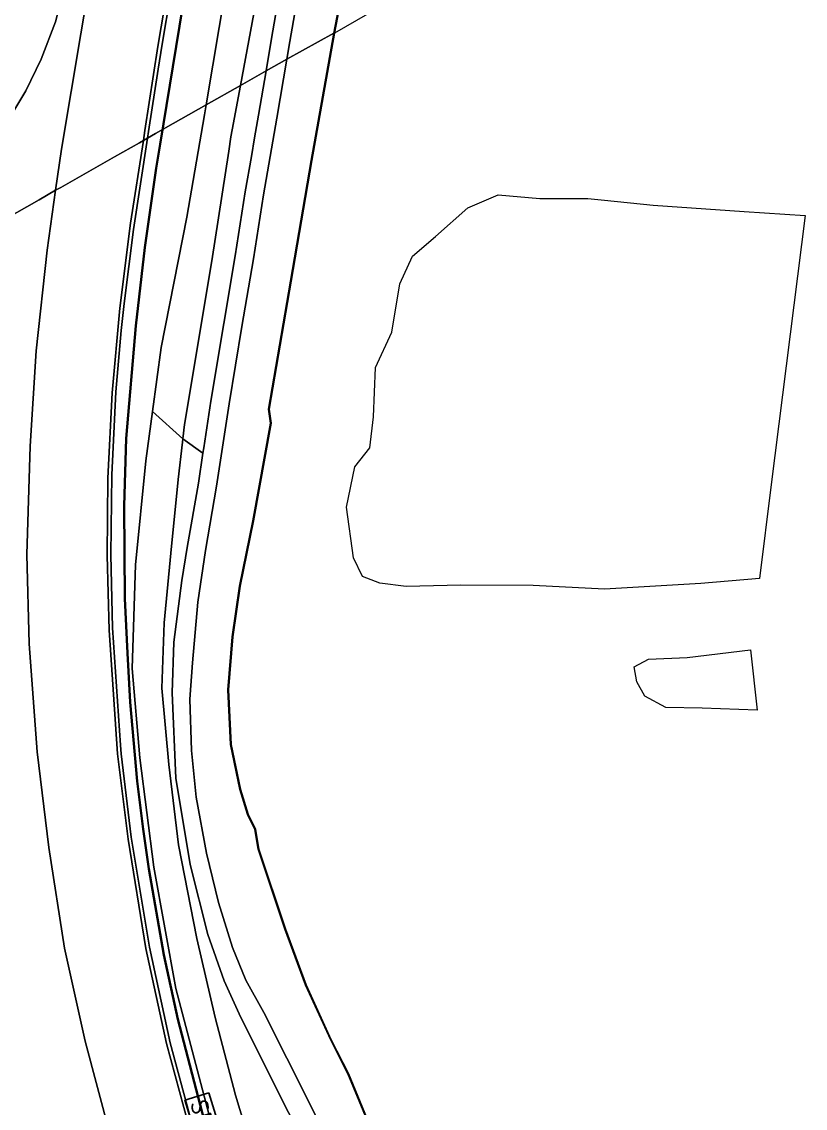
# Model space of a CAD drawing. Header units: metres. Extents: x 112942 to 118371, y 496117 to 499046.
# Drawn here: x 118058.8 to 118169, y 496378.5 to 496531.5 of the extents above; entities that cross this region are included whole.
import ezdxf
from ezdxf.enums import TextEntityAlignment as Align

# ---------------------------------------------------------------- set-up
doc = ezdxf.new("R2010")
doc.units = ezdxf.units.M
for name, color, linetype, lineweight in [('B-WE-OG-TOPOKAART-G', 253, 'Continuous', 18), ('N-WE-KL-DATA-T18', 1, 'Continuous', 18), ('N-WE-KL-DATA-T25', 7, 'Continuous', 25), ('N-WE-KL-DATA_GLASVEZEL-G', 90, 'KL-GLASVEZEL-N', 35), ('X-XX-AL-ORIENTATIE-S', 7, 'Continuous', 25)]:
    doc.layers.add(name, color=color, linetype=linetype, lineweight=lineweight)
doc.styles.add('NLCS-ISO', font='NLCS-ISO.ttf')
doc.linetypes.add('KL-GLASVEZEL-N', pattern='A,4,-1,[101,NLCS.SHX,S=0.5,R=0,X=0,Y=0],-1,4,-1,["G",Standard,S=1,R=0,X=-0.25,Y=-0.5],-1.5', length=12.5)

# ---------------------------------------------------------------- blocks, each defined once
blk = doc.blocks.new('SKL-DATA_GLASVEZEL_STERPUNTKAST')
at = {"color": 0, "linetype": 'ByBlock'}
blk.add_lwpolyline([(-3.5, 1.75), (3.5, 1.75), (3.5, -1.75), (-3.5, -1.75), (-3.5, 1.75)], dxfattribs=at)
at = {"layer": 'N-WE-KL-DATA-T18', "linetype": 'ByBlock', "style": 'NLCS-ISO', "flags": 1}
for tag, p in [('OMSCHRIJVING_LEGENDA', (0, -8.43)), ('LOCATIE', (0, -12.22)), ('TYPE_HANDHOLE', (0, -16)), ('TYPE_GCO', (0, -19.78)), ('BPS-CODERING', (0, -23.57)), ('POSITIE_X', (0, -27.35)), ('POSITIE_Y', (0, -31.14)), ('OVERIGE_OPMERKING(EN)_1', (0, -34.92)), ('OVERIGE_OPMERKING(EN)_2', (0, -38.71))]:
    blk.add_attdef(tag, p, '', height=1.8, dxfattribs=at)
at = {"layer": 'N-WE-KL-DATA-T25', "linetype": 'ByBlock', "style": 'NLCS-ISO'}
blk.add_attdef('TYPE_SYMBOOL', text='', height=2.5, dxfattribs=at).set_placement((0, 0), align=Align.MIDDLE_CENTER)

msp = doc.modelspace()

# ---------------------------------------------------------------- linework, layer by layer
at = {"layer": 'B-WE-OG-TOPOKAART-G'}
for points in [[(118090.191, 496592.65, 1.865), (118088.025, 496581.809, 1.94), (118085.601, 496568.986, 2.03), (118084.556, 496563.202, 2.072), (118083.197, 496555.501, 2.107), (118080.874, 496542.274, 2.201), (118078.537, 496528.334, 2.285), (118077.97, 496524.823, 2.302), (118076.605, 496516.011, 2.37), (118076.463, 496515.077, 2.374), (118075.902, 496514.759, 2.396), (118076.125, 496516.197, 2.388), (118077.959, 496527.981, 2.315), (118080.355, 496542.449, 2.237), (118082.677, 496555.636, 2.157), (118085.015, 496568.764, 2.079), (118087.514, 496581.954, 1.986), (118089.786, 496593.341, 1.922), (118090.191, 496592.65, 1.865)], [(118095.512, 496583.576, 1.284), (118093.028, 496569.615, 1.417), (118090.205, 496552.066, 1.43), (118087.498, 496536.295, 1.63), (118084.75, 496519.778, 1.836), (118077.634, 496515.741, 3.113), (118076.463, 496515.077, 2.374), (118076.605, 496516.011, 2.37), (118077.97, 496524.823, 2.302), (118078.537, 496528.334, 2.285), (118080.874, 496542.274, 2.201), (118083.197, 496555.501, 2.107), (118084.556, 496563.202, 2.072), (118085.601, 496568.986, 2.03), (118088.025, 496581.809, 1.94), (118090.191, 496592.65, 1.865), (118095.512, 496583.576, 1.284)], [(118084.75, 496519.778, 1.836), (118087.498, 496536.295, 1.63), (118090.205, 496552.066, 1.43), (118093.028, 496569.615, 1.417), (118095.512, 496583.576, 1.284), (118098.855, 496577.876, -0.202), (118095.481, 496559.008, -0.073), (118091.937, 496535.239, -0.053), (118089.578, 496522.517, -0.036), (118084.75, 496519.778, 1.836)], [(118056.426, 496516.813, 2.5), (118059.382, 496521.771, 2.385), (118061.5, 496526.211, 2.286), (118063.522, 496531.486, 2.173), (118064.859, 496536.555, 2.073), (118065.922, 496542.629, 1.957), (118066.27, 496548.284, 1.825), (118066.131, 496553.978, 1.713), (118065.547, 496559.21, 1.606), (118064.433, 496565.129, 1.49), (118062.627, 496570.86, 1.368), (118060.142, 496576.864, 1.257), (118057.407, 496581.716, 1.16)], [(118057.407, 496581.716, 1.16), (118060.142, 496576.864, 1.257), (118062.627, 496570.86, 1.368), (118064.433, 496565.129, 1.49), (118065.547, 496559.21, 1.606), (118066.131, 496553.978, 1.713), (118066.27, 496548.284, 1.825), (118065.922, 496542.629, 1.957), (118064.859, 496536.555, 2.073), (118063.522, 496531.486, 2.173), (118061.5, 496526.211, 2.286), (118059.382, 496521.771, 2.385), (118056.426, 496516.813, 2.5)], [(118089.578, 496522.517, -0.036), (118091.937, 496535.239, -0.053), (118095.481, 496559.008, -0.073), (118098.855, 496577.876, -0.202), (118101.741, 496572.955, -0.691), (118100.826, 496567.843, -0.677), (118098.556, 496554.803, -0.66), (118096.196, 496542.132, -0.61), (118093.947, 496529.142, -0.49), (118093.168, 496524.554, -0.474), (118089.578, 496522.517, -0.036)], [(118093.168, 496524.554, -0.474), (118093.947, 496529.142, -0.49), (118096.196, 496542.132, -0.61), (118098.556, 496554.803, -0.66), (118100.826, 496567.843, -0.677), (118101.741, 496572.955, -0.691), (118103.764, 496569.504, -0.683), (118103.386, 496567.391, -0.677), (118101.115, 496554.342, -0.66), (118098.755, 496541.672, -0.61), (118096.51, 496528.703, -0.49), (118096.087, 496526.209, -0.481), (118093.168, 496524.554, -0.474)], [(118096.087, 496526.209, -0.481), (118096.51, 496528.703, -0.49), (118098.755, 496541.672, -0.61), (118101.115, 496554.342, -0.66), (118103.386, 496567.391, -0.677), (118103.764, 496569.504, -0.683), (118108.548, 496561.349, -1.022), (118107.219, 496555.793, -1.041), (118105.951, 496549.326, -1.114), (118105.122, 496542.988, -1.228), (118104.278, 496538.251, -1.144), (118102.684, 496529.889, -1.091), (118096.087, 496526.209, -0.481)], [(118102.684, 496529.889, -1.091), (118104.278, 496538.251, -1.144), (118105.122, 496542.988, -1.228), (118105.951, 496549.326, -1.114), (118107.219, 496555.793, -1.041), (118108.548, 496561.349, -1.022), (118108.624, 496561.219, -1.335), (118107.317, 496555.772, -1.427), (118106.05, 496549.31, -1.427), (118105.221, 496542.973, -1.427), (118104.377, 496538.233, -1.427), (118102.782, 496529.871, -1.427), (118102.684, 496529.889, -1.091)], [(118102.782, 496529.871, -1.427), (118104.377, 496538.233, -1.427), (118105.221, 496542.973, -1.427), (118106.05, 496549.31, -1.427), (118107.317, 496555.772, -1.427), (118108.624, 496561.219, -1.335), (118117.522, 496546.046, -1.421), (118116.079, 496537.55, -1.429), (118102.782, 496529.871, -1.427)], [(118069.622, 496544.765, 2.503), (118067.114, 496529.804, 2.616), (118064.378, 496513.549, 2.801), (118063.552, 496507.753, 2.849), (118061.227, 496506.434, 2.054), (117990.489, 496466.306, 3.96)], [(118080.355, 496542.449, 2.237), (118077.959, 496527.981, 2.315), (118076.125, 496516.197, 2.388), (118075.902, 496514.759, 2.396), (118075.351, 496514.446, 2.433), (118071.85, 496512.46, 2.539), (118067.909, 496510.224, 2.675), (118064.281, 496508.167, 2.829), (118063.552, 496507.753, 2.849), (118064.378, 496513.549, 2.801), (118067.114, 496529.804, 2.616), (118069.622, 496544.765, 2.503)], [(118105.065, 496367.403, -0.54), (118099.333, 496379.139, -0.573), (118092.843, 496391.989, -0.563), (118090.344, 496396.553, -0.557), (118088.457, 496401.173, -0.52), (118086.475, 496407.515, -0.653), (118084.783, 496414.443, -0.69), (118083.32, 496422.302, -0.683), (118082.656, 496428.904, -0.66), (118082.448, 496436.105, -0.6), (118082.806, 496441.245, -0.49), (118083.571, 496449.78, -0.52), (118084.642, 496457.043, -0.607), (118086.211, 496466.11, -0.64), (118087.983, 496477.677, -0.617), (118089.771, 496488.583, -0.63), (118091.382, 496498.097, -0.617), (118092.813, 496507.099, -0.547), (118094.676, 496517.895, -0.453), (118096.087, 496526.209, -0.481), (118102.684, 496529.889, -1.091)], [(118102.684, 496529.889, -1.091), (118099.499, 496511.959, -1.218), (118096.593, 496494.97, -1.189), (118093.505, 496476.931, -1.212), (118093.795, 496474.967, -1.215), (118091.306, 496461.235, -1.257), (118089.423, 496452.024, -1.257), (118088.391, 496444.904, -1.257), (118087.767, 496437.42, -1.203), (118088.159, 496429.729, -1.203), (118089.467, 496423.419, -1.203), (118090.561, 496419.898, -1.203), (118091.567, 496417.772, -1.203), (118092.057, 496414.989, -1.203), (118095.809, 496403.763, -1.183), (118098.72, 496395.862, -1.183), (118102.262, 496388.127, -1.183), (118104.663, 496383.397, -1.183), (118107.639, 496376.221, -1.183)], [(118107.639, 496376.221, -1.183), (118104.663, 496383.397, -1.183), (118102.262, 496388.127, -1.183), (118098.72, 496395.862, -1.183), (118095.809, 496403.763, -1.183), (118092.057, 496414.989, -1.203), (118091.567, 496417.772, -1.203), (118090.561, 496419.898, -1.203), (118089.467, 496423.419, -1.203), (118088.159, 496429.729, -1.203), (118087.767, 496437.42, -1.203), (118088.391, 496444.904, -1.257), (118089.423, 496452.024, -1.257), (118091.306, 496461.235, -1.257), (118093.795, 496474.967, -1.215), (118093.505, 496476.931, -1.212), (118096.593, 496494.97, -1.189), (118099.499, 496511.959, -1.218), (118102.684, 496529.889, -1.091), (118102.782, 496529.871, -1.427)], [(118102.782, 496529.871, -1.427), (118099.598, 496511.941, -1.445), (118096.691, 496494.953, -1.445), (118093.606, 496476.929, -1.445), (118093.896, 496474.965, -1.445), (118091.404, 496461.216, -1.445), (118089.522, 496452.007, -1.445), (118088.491, 496444.893, -1.445), (118087.867, 496437.418, -1.445), (118088.259, 496429.742, -1.445), (118089.564, 496423.444, -1.445), (118090.655, 496419.935, -1.445), (118091.663, 496417.802, -1.445), (118092.155, 496415.014, -1.445), (118095.904, 496403.796, -1.445), (118098.813, 496395.9, -1.445), (118102.352, 496388.17, -1.445), (118104.753, 496383.439, -1.445), (118107.73, 496376.262, -1.445)], [(118098.8, 496372.981, -0.657), (118093.855, 496382.868, -0.57), (118089.389, 496391.831, -0.527), (118087.294, 496396.461, -0.51), (118084.964, 496403.009, -0.67), (118082.472, 496412.827, -0.683), (118080.453, 496424.978, -0.667), (118079.968, 496437.022, -0.577), (118080.209, 496444.139, -0.483), (118081.296, 496452.837, -0.473), (118082.08, 496457.486, -0.607), (118083.645, 496466.529, -0.64), (118084.293, 496470.757, -0.367), (118084.408, 496471.511, -0.63), (118085.415, 496478.084, -0.617), (118087.206, 496489.01, -0.63), (118088.816, 496498.518, -0.617), (118090.248, 496507.524, -0.547), (118091.109, 496512.517, -0.504), (118091.564, 496515.15, -0.481), (118092.113, 496518.334, -0.453), (118093.168, 496524.554, -0.474), (118096.087, 496526.209, -0.481)], [(118096.087, 496526.209, -0.481), (118094.676, 496517.895, -0.453), (118092.813, 496507.099, -0.547), (118091.382, 496498.097, -0.617), (118089.771, 496488.583, -0.63), (118087.983, 496477.677, -0.617), (118086.211, 496466.11, -0.64), (118084.642, 496457.043, -0.607), (118083.571, 496449.78, -0.52), (118082.806, 496441.245, -0.49), (118082.448, 496436.105, -0.6), (118082.656, 496428.904, -0.66), (118083.32, 496422.302, -0.683), (118084.783, 496414.443, -0.69), (118086.475, 496407.515, -0.653), (118088.457, 496401.173, -0.52), (118090.344, 496396.553, -0.557), (118092.843, 496391.989, -0.563), (118099.333, 496379.139, -0.573), (118105.065, 496367.403, -0.54)], [(118093.168, 496524.554, -0.474), (118092.113, 496518.334, -0.453), (118091.564, 496515.15, -0.481), (118091.109, 496512.517, -0.504), (118090.248, 496507.524, -0.547), (118088.816, 496498.518, -0.617), (118087.206, 496489.01, -0.63), (118085.415, 496478.084, -0.617), (118084.408, 496471.511, -0.63), (118084.293, 496470.757, -0.367), (118081.452, 496472.776, 0.142), (118081.676, 496474.769, -0.253), (118085.524, 496497.808, -0.227), (118087.925, 496513.279, -0.05), (118088.233, 496515.264, -0.027), (118088.417, 496516.257, -0.028), (118089.578, 496522.517, -0.036), (118093.168, 496524.554, -0.474)], [(118089.578, 496522.517, -0.036), (118088.417, 496516.257, -0.028), (118088.233, 496515.264, -0.027), (118087.925, 496513.279, -0.05), (118085.524, 496497.808, -0.227), (118081.676, 496474.769, -0.253), (118081.452, 496472.776, 0.142), (118077.184, 496476.604, 2.014), (118078.391, 496485.623, 2.04), (118082.042, 496503.968, 1.993), (118084.519, 496518.392, 1.853), (118084.75, 496519.778, 1.836), (118089.578, 496522.517, -0.036)], [(118082.728, 496376.444, 2.032), (118079.689, 496387.752, 2.079), (118076.768, 496401.188, 2.195), (118074.204, 496416.684, 2.302), (118072.796, 496428.401, 2.37), (118072.675, 496429.638, 2.378), (118071.543, 496446.184, 2.437), (118071.337, 496456.446, 2.449), (118071.452, 496467.693, 2.496), (118072.032, 496479.389, 2.505), (118072.774, 496488.034, 2.47), (118073.213, 496491.83, 2.459), (118074.518, 496502.25, 2.434), (118076.463, 496515.077, 2.374), (118077.634, 496515.741, 3.113), (118084.75, 496519.778, 1.836), (118084.519, 496518.392, 1.853), (118082.042, 496503.968, 1.993), (118078.391, 496485.623, 2.04), (118077.184, 496476.604, 2.014)], [(118071.185, 496374.941, 2.584), (118067.713, 496387.952, 2.705), (118064.806, 496401.056, 2.788), (118062.596, 496415.248, 2.906), (118060.951, 496428.721, 2.956), (118059.841, 496443.927, 3.006), (118059.527, 496456.476, 3.05), (118059.98, 496471.753, 3.053), (118060.832, 496485.136, 3.012), (118062.35, 496499.311, 2.92), (118063.552, 496507.753, 2.849), (118064.281, 496508.167, 2.829), (118067.909, 496510.224, 2.675), (118071.85, 496512.46, 2.539), (118075.351, 496514.446, 2.433), (118075.902, 496514.759, 2.396), (118074.097, 496503.108, 2.465), (118072.609, 496491.165, 2.505), (118071.521, 496479.258, 2.552), (118070.918, 496467.214, 2.537), (118070.798, 496456.364, 2.523), (118071.08, 496445.818, 2.467), (118072.257, 496428.414, 2.431), (118073.75, 496416.418, 2.344), (118076.237, 496401.007, 2.246), (118079.161, 496387.645, 2.151), (118082.208, 496376.398, 2.058)], [(118082.208, 496376.398, 2.058), (118079.161, 496387.645, 2.151), (118076.237, 496401.007, 2.246), (118073.75, 496416.418, 2.344), (118072.257, 496428.414, 2.431), (118071.08, 496445.818, 2.467), (118070.798, 496456.364, 2.523), (118070.918, 496467.214, 2.537), (118071.521, 496479.258, 2.552), (118072.609, 496491.165, 2.505), (118074.097, 496503.108, 2.465), (118075.902, 496514.759, 2.396), (118076.463, 496515.077, 2.374), (118074.518, 496502.25, 2.434), (118073.213, 496491.83, 2.459), (118072.774, 496488.034, 2.47), (118072.032, 496479.389, 2.505), (118071.452, 496467.693, 2.496), (118071.337, 496456.446, 2.449), (118071.543, 496446.184, 2.437), (118072.675, 496429.638, 2.378), (118072.796, 496428.401, 2.37), (118074.204, 496416.684, 2.302), (118076.768, 496401.188, 2.195), (118079.689, 496387.752, 2.079), (118082.728, 496376.444, 2.032)], [(118054.212, 496371.612, 2.302), (118043.842, 496387.135, 2.486), (118033.307, 496402.733, 2.709), (118021.927, 496419.668, 3.019), (118011.528, 496435.048, 3.283), (118000.702, 496451.113, 3.61), (117990.489, 496466.306, 3.96), (118061.227, 496506.434, 2.054), (118063.552, 496507.753, 2.849), (118062.35, 496499.311, 2.92), (118060.832, 496485.136, 3.012), (118059.98, 496471.753, 3.053), (118059.527, 496456.476, 3.05), (118059.841, 496443.927, 3.006), (118060.951, 496428.721, 2.956), (118062.596, 496415.248, 2.906), (118064.806, 496401.056, 2.788), (118067.713, 496387.952, 2.705), (118071.185, 496374.941, 2.584)], [(118140.791, 496506.37, -1.484), (118147.626, 496505.651, -1.517), (118160.428, 496504.753, -1.483), (118169.044, 496504.218, -1.467), (118164.263, 496466.347, -1.43), (118162.591, 496453.106, -1.417), (118154.359, 496452.388, -1.45), (118140.791, 496451.617, -1.49), (118130.778, 496452.119, -1.503), (118120.568, 496452.16, -1.51), (118112.901, 496451.985, -1.5), (118109.177, 496452.464, -1.48), (118106.728, 496453.395, -1.463), (118105.48, 496455.993, -1.447), (118104.472, 496463.157, -1.477), (118105.673, 496468.82, -1.497), (118107.749, 496471.489, -1.473), (118108.28, 496475.852, -1.467), (118108.58, 496482.802, -1.433), (118110.882, 496487.794, -1.413), (118111.975, 496494.589, -1.46), (118113.753, 496498.486, -1.443), (118117.03, 496501.25, -1.45), (118121.544, 496505.277, -1.457), (118125.821, 496507.116, -1.46), (118131.674, 496506.608, -1.487), (118138.446, 496506.616, -1.473), (118140.791, 496506.37, -1.484)], [(118081.452, 496472.776, 0.142), (118081.396, 496472.28, -0.33), (118080.806, 496467.024, -0.493), (118079.78, 496456.661, -0.577), (118078.83, 496446.852, -0.537), (118078.497, 496437.684, -0.483), (118079.479, 496426.911, -0.553), (118080.857, 496415.619, -0.58), (118083.43, 496402.41, -0.56), (118086.005, 496391.3, -0.383), (118088.846, 496380.367, -0.45), (118092.22, 496369.348, -0.483), (118095.096, 496359.998, -0.481), (118091.207, 496357.334, 1.631), (118085.62, 496375.752, 1.72), (118080.482, 496395.385, 1.79), (118077.355, 496412.452, 1.823), (118075.416, 496427.837, 1.947), (118074.319, 496440.428, 1.987), (118074.816, 496455.016, 2.09), (118076.258, 496469.684, 2.15), (118077.184, 496476.604, 2.014), (118081.452, 496472.776, 0.142)], [(118077.184, 496476.604, 2.014), (118076.258, 496469.684, 2.15), (118074.816, 496455.016, 2.09), (118074.319, 496440.428, 1.987), (118075.416, 496427.837, 1.947), (118077.355, 496412.452, 1.823), (118080.482, 496395.385, 1.79), (118085.62, 496375.752, 1.72)], [(118092.22, 496369.348, -0.483), (118088.846, 496380.367, -0.45), (118086.005, 496391.3, -0.383), (118083.43, 496402.41, -0.56), (118080.857, 496415.619, -0.58), (118079.479, 496426.911, -0.553), (118078.497, 496437.684, -0.483), (118078.83, 496446.852, -0.537), (118079.78, 496456.661, -0.577), (118080.806, 496467.024, -0.493), (118081.396, 496472.28, -0.33), (118081.452, 496472.776, 0.142), (118084.293, 496470.757, -0.367), (118083.645, 496466.529, -0.64), (118082.08, 496457.486, -0.607), (118081.296, 496452.837, -0.473), (118080.209, 496444.139, -0.483), (118079.968, 496437.022, -0.577), (118080.453, 496424.978, -0.667), (118082.472, 496412.827, -0.683), (118084.964, 496403.009, -0.67), (118087.294, 496396.461, -0.51), (118089.389, 496391.831, -0.527), (118093.855, 496382.868, -0.57), (118098.8, 496372.981, -0.657)], [(118162.274, 496434.586, -1.533), (118154.541, 496434.857, -1.507), (118149.411, 496434.944, -1.5), (118146.486, 496436.53, -1.47), (118145.359, 496438.568, -1.44), (118144.979, 496440.679, -1.423), (118146.99, 496441.746, -1.39), (118152.408, 496441.975, -1.413), (118161.321, 496443.051, -1.46), (118162.274, 496434.586, -1.533)]]:
    msp.add_polyline3d(points, dxfattribs=at)
at = {"layer": 'N-WE-KL-DATA_GLASVEZEL-G', "flags": 128}
msp.add_lwpolyline([(118154.272, 496733.156), (118149.925, 496727.38), (118143.525, 496718.269), (118137.321, 496708.736), (118131.728, 496699.698), (118131.728, 496699.698), (118126.585, 496691.186), (118121.955, 496682.672), (118118.826, 496676.42), (118116.545, 496671.745), (118112.7, 496663.296), (118109.173, 496655.706), (118107.675, 496652.414), (118107.393, 496651.785), (118106.344, 496648.653), (118104.225, 496642.133), (118100.449, 496628.334), (118096.227, 496611.642), (118092.294, 496592.895), (118089.864, 496580.349), (118087.617, 496568.677), (118082.794, 496541.797), (118078.28, 496514.232), (118077.727, 496510.857), (118076.087, 496499.725), (118074.855, 496488.656), (118073.5, 496472.828), (118073.192, 496463.313), (118073.299, 496450.268), (118073.679, 496442.616), (118074.033, 496435.685), (118075.051, 496424.575), (118075.883, 496417.829), (118076.691, 496412.216), (118078.782, 496400.108), (118080.754, 496391.06), (118084.47, 496376.836), (118086.701, 496369.468), (118089.646, 496361.42), (118091.412, 496356.752), (118093.933, 496350.092), (118094.519, 496348.543), (118098.208, 496339.725), (118101.458, 496332.895), (118103.919, 496327.96), (118106.692, 496322.64), (118109.861, 496316.862), (118112.949, 496311.389), (118115.345, 496307.486), (118118.238, 496302.649), (118122.579, 496295.51)], dxfattribs=at)

# ---------------------------------------------------------------- block references
at = {"layer": 'X-XX-AL-ORIENTATIE-S', "rotation": 287.1286713132199}
msp.add_blockref('SKL-DATA_GLASVEZEL_STERPUNTKAST', (118084.46, 496376.835, 2.604), dxfattribs=at).add_auto_attribs({'TYPE_SYMBOOL': 'SPK'})

doc.saveas('drawing.dxf')
